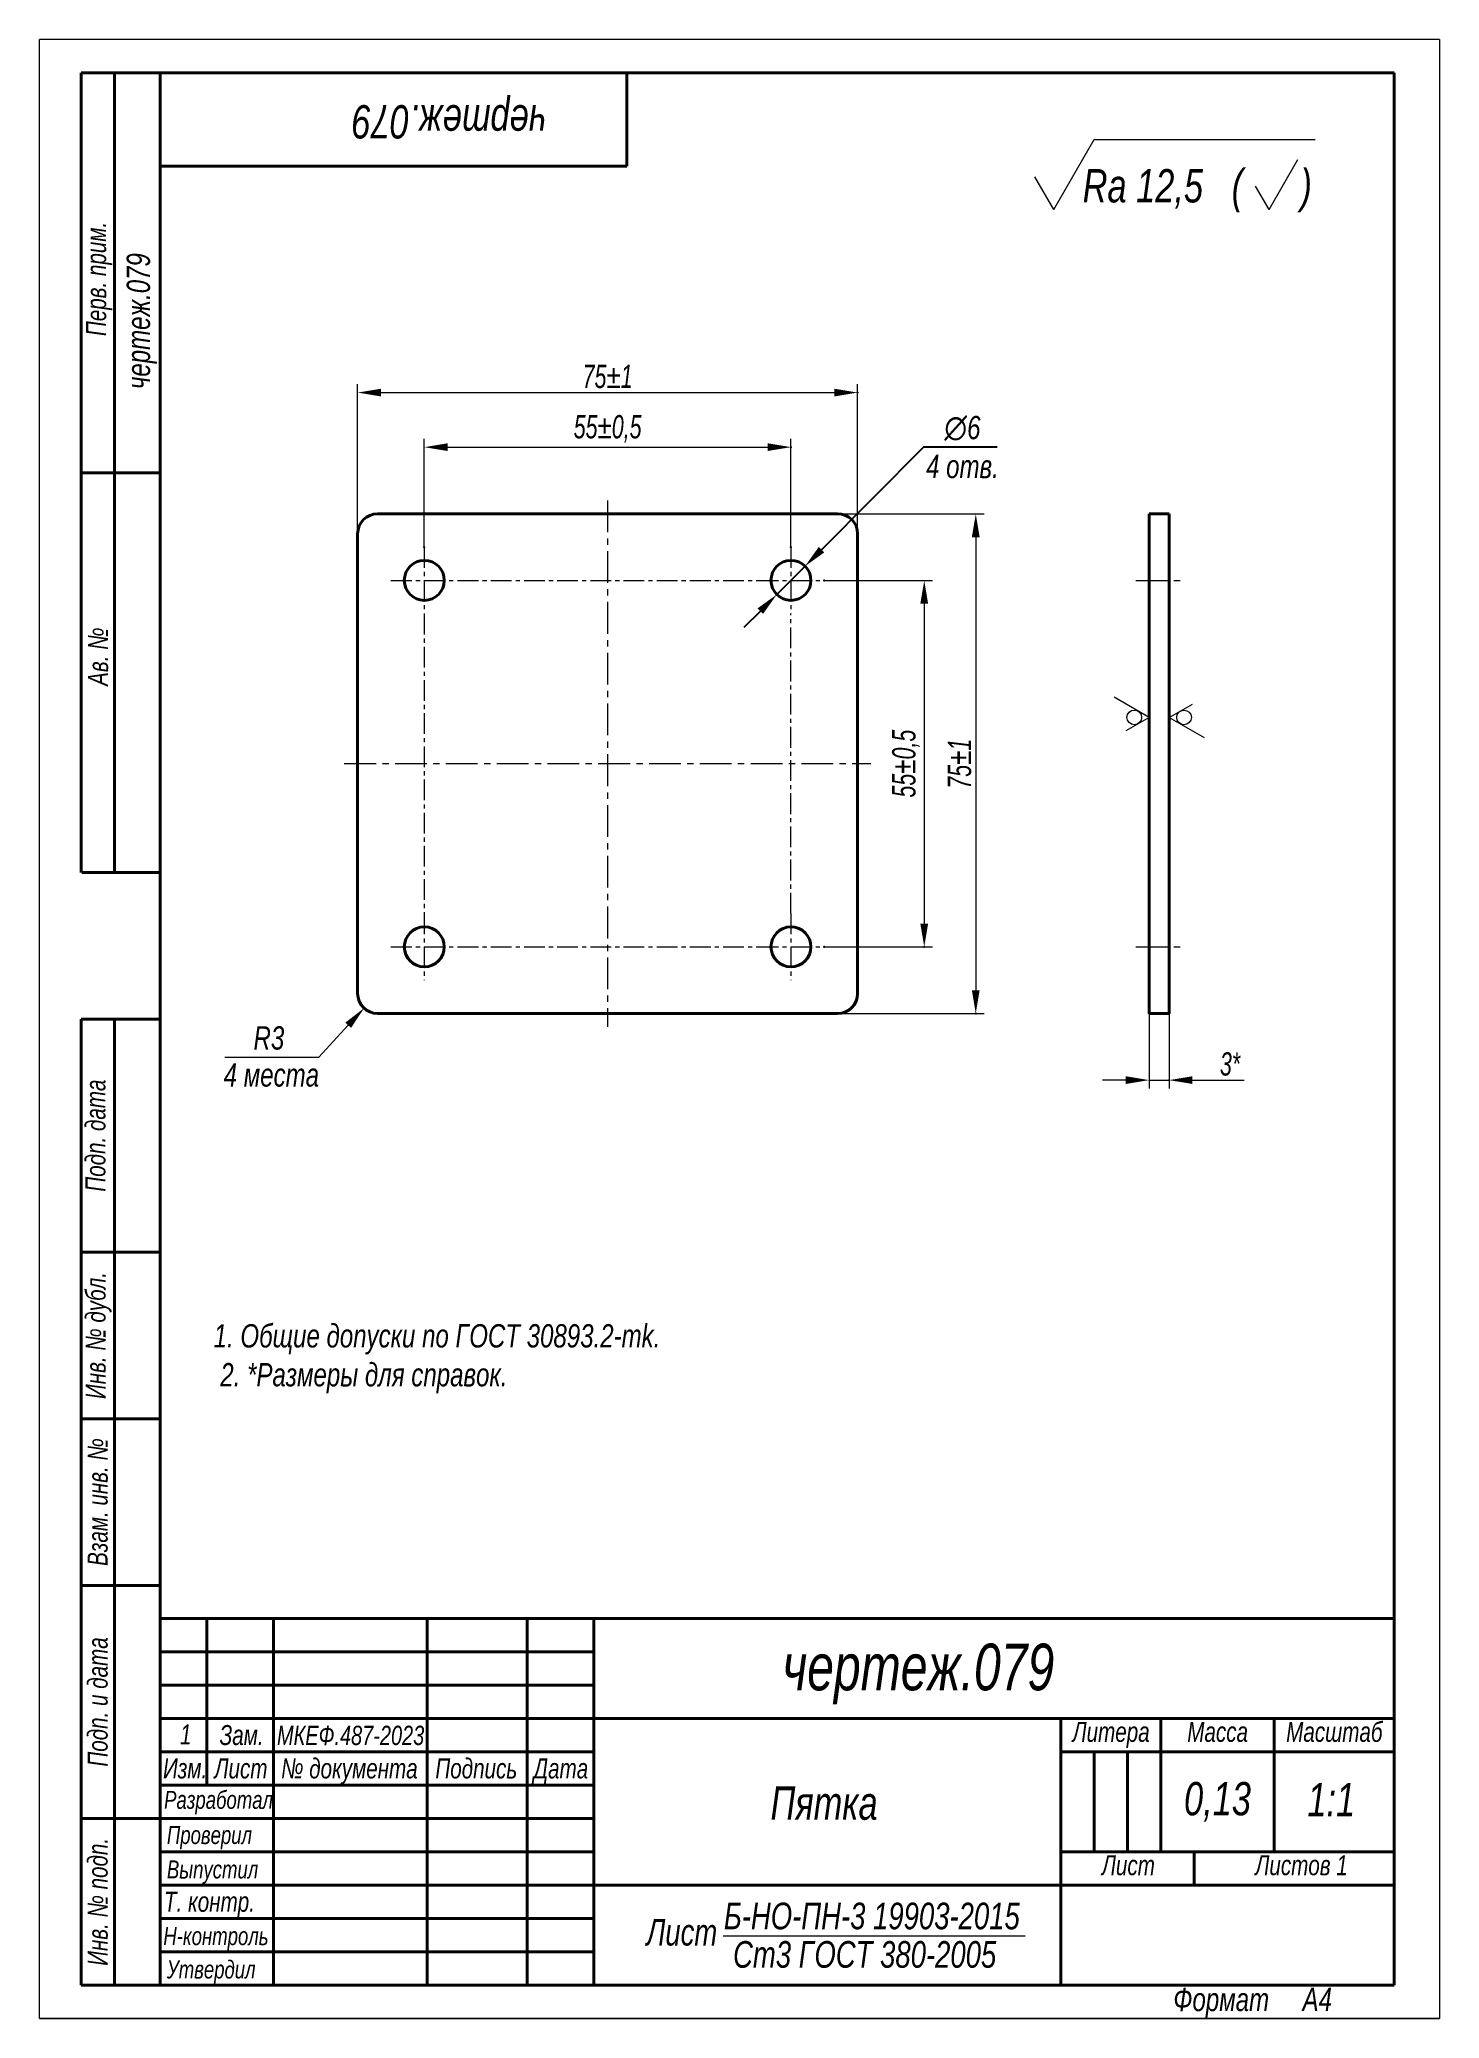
# Model space of a CAD drawing. Header units: millimetres. Extents: x 1799 to 10027, y -847 to 1986.
# Drawn here: x 9816.8 to 10026.8, y -847.5 to -550.5 of the extents above; entities outside this region: 1.
import ezdxf

# ---------------------------------------------------------------- set-up
doc = ezdxf.new("R2010")
doc.units = ezdxf.units.MM
doc.linetypes.add('LT_03', pattern=[10.16, 6.35, -1.27, 1.27, -1.27])
doc.layers.add('Layer_01', color=7, linetype='Continuous', plot=False)
for name, color, linetype, lineweight in [('Layer_02', 160, 'Continuous', 40), ('Layer_03', 212, 'Continuous', 20), ('Layer_05', 7, 'Continuous', 15), ('Layer_07', 4, 'Continuous', 40), ('Layer_08', 7, 'Continuous', 20), ('Layer_12', 30, 'LT_03', 20), ('Layer_25', 5, 'Continuous', 18)]:
    doc.layers.add(name, color=color, linetype=linetype, lineweight=lineweight)
doc.styles.add('Style_01', font='ARIALNI.TTF', dxfattribs={"width": 0.9, "height": 3.5})
doc.styles.add('Style_02', font='ARIALNI.TTF', dxfattribs={"width": 0.8})
doc.dimstyles.new('DimStyle_03', dxfattribs={"dimtxt": 3.5, "dimasz": 3.5, "dimexe": 1.25, "dimexo": 0, "dimtad": 1, "dimdec": 1, "dimtxsty": 'Style_02', "dimcen": 2.5, "dimclrd": 256, "dimclre": 256, "dimclrt": 256, "dimazin": 3, "dimtfac": 1, "dimtdec": 1, "dimtmove": 0, "dimatfit": 3, "dimlwd": -1, "dimlwe": -1})
doc.dimstyles.new('DimStyle_06', dxfattribs={"dimtxt": 3.5, "dimasz": 3.5, "dimexe": 1.25, "dimexo": 0, "dimtad": 1, "dimdec": 1, "dimtxsty": 'Style_01', "dimcen": 0, "dimazin": 3, "dimtfac": 1, "dimtdec": 1, "dimtmove": 0, "dimatfit": 3})

# ---------------------------------------------------------------- blocks, each defined once
blk = doc.blocks.new('*D69')
at = {"layer": 'Layer_01', "color": 0, "transparency": 16777216}
for p in [(9983.26, -696.65), (9986.26, -696.65), (9986.26, -706.65)]:
    blk.add_point(p, dxfattribs=at)
at = {"layer": 'Layer_08', "transparency": 16777216}
for p, q in [((9983.26, -696.65), (9983.26, -707.9)), ((9986.26, -696.65), (9986.26, -707.9)), ((9979.76, -706.65), (9976.26, -706.65)), ((9983.26, -706.65), (9986.26, -706.65)), ((9989.76, -706.65), (9997.52, -706.65))]:
    blk.add_line(p, q, dxfattribs=at)
for points in [[(9979.76, -706.07), (9979.76, -707.23), (9983.26, -706.65)], [(9989.76, -706.07), (9989.76, -707.23), (9986.26, -706.65)]]:
    blk.add_solid(points, dxfattribs=at)
at = {"layer": 'Layer_08', "transparency": 16777216, "insert": (9995.39, -704.24), "char_height": 3.5, "attachment_point": 5, "style": 'Style_02'}
blk.add_mtext('3*', dxfattribs=at)
blk = doc.blocks.new('*D70')
at = {"layer": 'Layer_01', "color": 0, "transparency": 16777216}
for p in [(9939.52, -603.46), (9864.52, -624.65), (9939.52, -624.65)]:
    blk.add_point(p, dxfattribs=at)
at = {"layer": 'Layer_08', "transparency": 16777216}
for p, q in [((9864.52, -624.65), (9864.52, -602.21)), ((9939.52, -624.65), (9939.52, -602.21)), ((9868.02, -603.46), (9936.02, -603.46))]:
    blk.add_line(p, q, dxfattribs=at)
for points in [[(9868.02, -602.88), (9868.02, -604.04), (9864.52, -603.46)], [(9936.02, -602.88), (9936.02, -604.04), (9939.52, -603.46)]]:
    blk.add_solid(points, dxfattribs=at)
at = {"layer": 'Layer_08', "transparency": 16777216, "insert": (9902.02, -601.05), "char_height": 3.5, "attachment_point": 5, "style": 'Style_02'}
blk.add_mtext('75±1', dxfattribs=at)
blk = doc.blocks.new('*D71')
at = {"layer": 'Layer_01', "color": 0, "ltscale": 0.49, "transparency": 16777216}
for p in [(9929.52, -611.65), (9874.52, -626.65), (9929.52, -626.65)]:
    blk.add_point(p, dxfattribs=at)
at = {"layer": 'Layer_08', "ltscale": 0.49, "transparency": 16777216}
for p, q in [((9874.52, -626.65), (9874.52, -610.4)), ((9878.02, -611.65), (9926.02, -611.65)), ((9929.52, -626.65), (9929.52, -610.4))]:
    blk.add_line(p, q, dxfattribs=at)
for points in [[(9878.02, -611.07), (9878.02, -612.23), (9874.52, -611.65)], [(9926.02, -611.07), (9926.02, -612.23), (9929.52, -611.65)]]:
    blk.add_solid(points, dxfattribs=at)
at = {"layer": 'Layer_08', "ltscale": 0.49, "transparency": 16777216, "insert": (9902.02, -608.91), "char_height": 3.5, "attachment_point": 5, "style": 'Style_02'}
blk.add_mtext('55±0,5', dxfattribs=at)
blk = doc.blocks.new('*D72')
at = {"layer": 'Layer_01', "color": 0, "ltscale": 0.49, "transparency": 16777216}
for p in [(9934.52, -631.65), (9934.52, -686.65), (9949.52, -686.65)]:
    blk.add_point(p, dxfattribs=at)
at = {"layer": 'Layer_08', "ltscale": 0.49, "transparency": 16777216}
for p, q in [((9934.52, -631.65), (9950.77, -631.65)), ((9949.52, -635.15), (9949.52, -683.15)), ((9934.52, -686.65), (9950.77, -686.65))]:
    blk.add_line(p, q, dxfattribs=at)
for points in [[(9948.93, -635.15), (9950.1, -635.15), (9949.52, -631.65)], [(9948.93, -683.15), (9950.1, -683.15), (9949.52, -686.65)]]:
    blk.add_solid(points, dxfattribs=at)
at = {"layer": 'Layer_08', "ltscale": 0.49, "transparency": 16777216, "insert": (9946.78, -659.15), "char_height": 3.5, "attachment_point": 5, "rotation": 90, "style": 'Style_02'}
blk.add_mtext('55±0,5', dxfattribs=at)
blk = doc.blocks.new('*D73')
at = {"layer": 'Layer_01', "color": 0, "transparency": 16777216}
for p in [(9936.85, -621.67), (9936.85, -696.65), (9957.25, -696.65)]:
    blk.add_point(p, dxfattribs=at)
at = {"layer": 'Layer_08', "transparency": 16777216}
for p, q in [((9936.85, -621.67), (9958.5, -621.67)), ((9957.25, -625.17), (9957.25, -693.15)), ((9936.85, -696.65), (9958.5, -696.65))]:
    blk.add_line(p, q, dxfattribs=at)
for points in [[(9956.66, -625.17), (9957.83, -625.17), (9957.25, -621.67)], [(9956.66, -693.15), (9957.83, -693.15), (9957.25, -696.65)]]:
    blk.add_solid(points, dxfattribs=at)
at = {"layer": 'Layer_08', "transparency": 16777216, "insert": (9954.83, -659.16), "char_height": 3.5, "attachment_point": 5, "rotation": 90, "style": 'Style_02'}
blk.add_mtext('75±1', dxfattribs=at)
blk = doc.blocks.new('*D74')
at = {"layer": 'Layer_01', "color": 0, "transparency": 16777216}
for p in [(9931.63, -629.52), (9927.4, -633.77)]:
    blk.add_point(p, dxfattribs=at)
at = {"layer": 'Layer_08', "color": 0, "lineweight": -2, "transparency": 16777216}
for p, q in [((9949.43, -611.65), (9934.1, -627.04)), ((9960.44, -611.65), (9949.43, -611.65)), ((9927.4, -633.77), (9931.63, -629.52)), ((9924.93, -636.26), (9922.46, -638.74))]:
    blk.add_line(p, q, dxfattribs=at)
at = {"layer": 'Layer_08', "color": 0, "transparency": 16777216}
for points in [[(9933.69, -626.63), (9934.52, -627.45), (9931.63, -629.52)], [(9924.52, -635.84), (9925.34, -636.67), (9927.4, -633.77)]]:
    blk.add_solid(points, dxfattribs=at)
at = {"layer": 'Layer_08', "color": 0, "transparency": 16777216, "insert": (9955.25, -611.65), "char_height": 3.5, "attachment_point": 5, "style": 'Style_01'}
blk.add_mtext('\\A1;∅6\\P4 отв.', dxfattribs=at)

msp = doc.modelspace()

# ---------------------------------------------------------------- hatches: boundary and pattern name
at = {"layer": 'Layer_03'}
h = msp.add_hatch(dxfattribs=at)
h.set_pattern_fill('ANSI31', color=256, scale=100, style=0)
edge = h.paths.add_edge_path()
edge.add_spline(control_points=[(1798.76, 1984.68), (1798.86, 1984.72), (1799, 1984.78), (1799.92, 1985.15), (1800.61, 1985.41), (1802.07, 1985.84), (1802.9, 1986.05), (1803.81, 1986.21)], knot_values=[0, 0, 0, 0, 0.343481, 0.343481, 0.686961, 0.686961, 0.978723, 0.978723, 0.978723, 0.978723], degree=3, periodic=0)
edge.add_line((1803.81, 1986.21), (1803.81, 1967.29))
edge.add_line((1803.81, 1967.29), (1800.81, 1964.29))
edge.add_line((1800.81, 1964.29), (1798.76, 1964.29))
edge.add_line((1798.76, 1964.29), (1798.76, 1984.68))
edge = h.paths.add_edge_path()
edge.add_spline(control_points=[(1816.64, 1984.68), (1816.68, 1984.66), (1816.74, 1984.63), (1816.96, 1984.53), (1817.15, 1984.45), (1817.36, 1984.35)], knot_values=[0.049236, 0.049236, 0.049236, 0.049236, 0.115573, 0.115573, 0.213708, 0.213708, 0.213708, 0.213708], degree=3, periodic=0)
edge.add_line((1817.36, 1984.35), (1817.36, 1964.29))
edge.add_line((1817.36, 1964.29), (1814.71, 1964.29))
edge.add_line((1814.71, 1964.29), (1811.71, 1967.29))
edge.add_line((1811.71, 1967.29), (1811.71, 1986.19))
edge.add_spline(control_points=[(1811.71, 1986.19), (1812.63, 1986.02), (1813.46, 1985.81), (1814.92, 1985.36), (1815.61, 1985.1), (1816.33, 1984.81), (1816.53, 1984.73), (1816.64, 1984.68)], knot_values=[1.76733, 1.76733, 1.76733, 1.76733, 2.059553, 2.059553, 2.403093, 2.403093, 2.598976, 2.598976, 2.598976, 2.598976], degree=3, periodic=0)

# ---------------------------------------------------------------- linework, layer by layer
at = {"layer": 'Layer_02', "linetype": 'Continuous'}
for p, q in [((9823.03, -555.48), (9835.03, -555.48)), ((9823.03, -675.48), (9823.03, -555.48)), ((9828.03, -675.48), (9828.03, -555.48)), ((10020.03, -555.48), (9834.9, -555.48)), ((9834.9, -787.44), (9834.9, -555.48)), ((9835.03, -555.48), (10020.03, -555.48)), ((9904.9, -555.48), (9904.9, -569.48)), ((10020.03, -555.48), (10020.03, -842.48)), ((9834.9, -569.48), (9904.9, -569.48)), ((9823.15, -615.48), (9835.03, -615.48)), ((9823.15, -675.48), (9835.03, -675.48)), ((9823.03, -842.48), (9823.03, -697.48)), ((9823.03, -697.48), (9834.9, -697.48)), ((9828.03, -842.48), (9828.03, -697.48)), ((9823.03, -732.48), (9834.9, -732.48)), ((9823.03, -757.48), (9834.9, -757.48)), ((9823.03, -782.48), (9834.9, -782.48)), ((9834.9, -792.44), (9899.95, -792.44)), ((9834.9, -797.45), (9899.95, -797.45)), ((9834.9, -802.45), (9899.95, -802.45)), ((9975, -807.45), (9975, -822.46)), ((9980, -807.45), (9980, -822.46)), ((9823.03, -817.48), (9835.03, -817.48)), ((9834.9, -817.46), (9899.95, -817.46)), ((9834.9, -822.46), (9899.95, -822.46)), ((9834.9, -827.47), (9899.95, -827.47)), ((9834.9, -832.47), (9899.95, -832.47)), ((9834.9, -837.47), (9899.95, -837.47)), ((9823.03, -842.48), (9835.03, -842.48)), ((10020.03, -842.48), (9835.03, -842.48))]:
    msp.add_line(p, q, dxfattribs=at)
for points in [[(10020.03, -787.44), (9834.9, -787.44), (9834.9, -842.48)], [(9841.91, -787.44), (9841.91, -812.46)], [(9851.91, -787.44), (9851.91, -842.48)], [(9874.93, -787.44), (9874.93, -842.48)], [(9889.94, -787.44), (9889.94, -842.48)], [(9899.95, -787.44), (9899.95, -842.48)], [(10020.03, -802.45), (9899.95, -802.45)], [(10020.03, -802.45), (9899.95, -802.45)], [(9969.99, -802.45), (9969.99, -842.48)], [(9985, -802.45), (9985, -822.46)], [(10002.01, -802.45), (10002.01, -822.46)], [(10002.01, -802.45), (10002.01, -822.46)], [(9834.9, -807.45), (9899.95, -807.45)], [(9969.99, -807.45), (10020.03, -807.45)], [(9834.9, -812.46), (9899.95, -812.46)], [(9969.99, -822.46), (10020.03, -822.46)], [(9990.01, -822.46), (9990.01, -827.47)], [(9899.95, -827.47), (10020.03, -827.47)]]:
    msp.add_lwpolyline(points, dxfattribs=at)
at = {"layer": 'Layer_03', "linetype": 'Continuous'}
for p, q in [((9816.8, -847.48), (9816.8, -550.48)), ((10026.8, -550.48), (9816.8, -550.48)), ((10026.8, -550.48), (10026.8, -847.48)), ((10026.8, -847.48), (9816.8, -847.48)), ((10026.8, -847.48), (9816.8, -847.48)), ((9816.8, -847.48), (10026.8, -847.48)), ((9816.8, -847.48), (10026.8, -847.48)), ((10026.8, -847.48), (9816.8, -847.48))]:
    msp.add_line(p, q, dxfattribs=at)
at = {"layer": 'Layer_03', "lineweight": 13, "ltscale": 0.303109}
msp.add_line((9968.94, -575.98), (9975, -565.48), dxfattribs=at)
at = {"layer": 'Layer_03', "lineweight": 13}
msp.add_line((9975, -565.48), (10008.15, -565.48), dxfattribs=at)
at = {"layer": 'Layer_03', "lineweight": 13, "ltscale": 0.216506}
msp.add_line((10001.25, -575.98), (10005.58, -568.48), dxfattribs=at)
at = {"layer": 'Layer_03', "lineweight": 13, "ltscale": 0.141451}
msp.add_line((9968.94, -575.98), (9966.11, -571.08), dxfattribs=at)
at = {"layer": 'Layer_03', "lineweight": 13, "ltscale": 0.101036}
msp.add_line((10001.25, -575.98), (9999.23, -572.48), dxfattribs=at)
at = {"layer": 'Layer_05', "linetype": 'Continuous'}
msp.add_line((9919.33, -835.09), (9964.64, -835.09), dxfattribs=at)
at = {"layer": 'Layer_07', "linetype": 'Continuous'}
for p, q in [((9936.52, -621.65), (9867.52, -621.65)), ((9983.26, -621.65), (9986.26, -621.65)), ((9983.26, -624.65), (9983.26, -621.65)), ((9986.26, -621.65), (9986.26, -624.65)), ((9864.52, -624.65), (9864.52, -693.65)), ((9939.52, -693.65), (9939.52, -624.65)), ((9983.26, -693.65), (9983.26, -624.65)), ((9986.26, -693.65), (9986.26, -624.65)), ((9983.26, -696.65), (9983.26, -693.65)), ((9986.26, -693.65), (9986.26, -696.65)), ((9867.52, -696.65), (9936.52, -696.65)), ((9986.26, -696.65), (9983.26, -696.65))]:
    msp.add_line(p, q, dxfattribs=at)
for centre in [(9874.52, -631.65), (9929.52, -631.65), (9874.52, -686.65), (9929.52, -686.65)]:
    msp.add_circle(centre, 3, dxfattribs=at)
for centre, start, end in [((9867.52, -624.65), 90, 180), ((9936.52, -624.65), 0, 90), ((9867.52, -693.65), 180, 270), ((9936.52, -693.65), 270, 0)]:
    msp.add_arc(centre, 3, start, end, dxfattribs=at)
at = {"layer": 'Layer_08'}
for p, q in [((9983.26, -652.22), (9978.01, -649.18)), ((9986.26, -652.22), (9989.76, -650.2)), ((9983.26, -652.22), (9979.76, -654.24)), ((9986.26, -652.22), (9991.51, -655.25)), ((9858.68, -703.19), (9863.1, -698.42)), ((9844.57, -703.19), (9858.68, -703.19))]:
    msp.add_line(p, q, dxfattribs=at)
for centre in [(9981.03, -652.21), (9988.49, -652.22)]:
    msp.add_circle(centre, 1.1, dxfattribs=at)
msp.add_solid([(9862.67, -698.02), (9863.53, -698.81), (9865.48, -695.85)], dxfattribs=at)
at = {"layer": 'Layer_12', "ltscale": 0.75}
for p, q in [((9902.02, -619.65), (9902.02, -698.65)), ((9981.26, -631.65), (9988.26, -631.65)), ((9862.52, -659.15), (9941.52, -659.15)), ((9981.26, -686.65), (9988.26, -686.65))]:
    msp.add_line(p, q, dxfattribs=at)
at = {"layer": 'Layer_12', "ltscale": 0.49}
for p, q in [((9874.52, -626.65), (9874.52, -636.65)), ((9929.52, -626.65), (9929.52, -636.65)), ((9869.52, -631.65), (9879.52, -631.65)), ((9879.52, -631.65), (9924.52, -631.65)), ((9924.52, -631.65), (9934.52, -631.65)), ((9874.52, -636.65), (9874.52, -681.65)), ((9929.52, -681.65), (9929.52, -636.65)), ((9874.52, -681.65), (9874.52, -691.65)), ((9929.52, -681.65), (9929.52, -691.65)), ((9869.52, -686.65), (9879.52, -686.65)), ((9879.52, -686.65), (9924.52, -686.65)), ((9924.52, -686.65), (9934.52, -686.65))]:
    msp.add_line(p, q, dxfattribs=at)

# ---------------------------------------------------------------- texts
at = {"layer": 'Layer_05', "linetype": 'Continuous', "style": 'Style_01', "width": 0.9}
for height, rotation, p in [(5, 180, (9892.85, -560.32)), (3.5, 90, (9833.37, -602.93))]:
    msp.add_text('чертеж.079', height=height, rotation=rotation, dxfattribs=at).set_placement(p)
for s, height, p in [('Rа 12,5   (      )', 5, (9973.29, -574.92)), ('чертеж.079', 7, (9928.23, -798.23)), ('Зам.', 3, (9843.81, -806.45)), ('МКЕФ.487-2023', 2.9, (9852.42, -806.45)), ('Литера', 3, (9971.76, -805.97)), ('Масса', 3, (9988.98, -805.97)), ('Масштаб', 3, (10003.82, -805.97)), ('Изм.', 3, (9835.32, -811.46)), ('Лист', 3, (9843.03, -811.46)), ('№ документа', 2.9999, (9853.04, -811.46)), ('Подпись', 3, (9876.18, -811.46)), ('Дата', 3, (9890.91, -811.46)), ('Разработал', 2.7, (9835.48, -816.02)), ('Пятка', 5, (9926.46, -817.66)), ('1:1', 5, (10007, -817.14)), ('Проверил', 2.7, (9835.9, -821.3)), ('Выпустил', 2.7, (9835.9, -826.47)), ('Лист ', 3, (9976.16, -825.98)), ('Листов 1', 3, (9999.18, -825.98)), ('Б-НО-ПН-3 19903-2015', 4, (9919.46, -834.1)), ('Н-контроль', 2.7, (9835.37, -836.47)), ('Лист', 4, (9907.85, -836.54)), ('Ст3 ГОСТ 380-2005', 4, (9920.84, -839.87)), ('Утвердил', 2.7, (9835.9, -841.48)), ('Формат     А', 3.5, (9986.89, -846.38)), ('4', 3.5, (10008.68, -846.38))]:
    msp.add_text(s, height=height, dxfattribs=at).set_placement(p)
at = {"layer": 'Layer_05', "style": 'Style_01', "width": 0.9}
for s, p in [('Перв. прим.', (9826.79, -594.98)), ('Ав. №', (9827.06, -647.47))]:
    msp.add_text(s, height=3, rotation=90, dxfattribs=at).set_placement(p)
at = {"layer": 'Layer_05', "char_height": 3, "width": 25, "attachment_point": 5, "rotation": 90, "style": 'Style_01'}
for s, insert in [('Подп. дата', (9825.2, -714.98)), ('Инв. № дубл.', (9825.65, -744.98)), ('Взам. инв. №', (9825.53, -769.98)), ('Подп. и дата', (9825.53, -799.98)), ('Инв. № подп.', (9825.53, -829.98))]:
    msp.add_mtext(s, dxfattribs=dict(at, insert=insert))
at = {"layer": 'Layer_05', "insert": (9841.91, -743.28), "char_height": 3.5, "width": 178.3779, "attachment_point": 1, "style": 'Style_01'}
msp.add_mtext(' 1. Общие допуски по ГОСТ 30893.2-mk. \\P  2. *Размеры для справок.', dxfattribs=at)
at = {"layer": 'Layer_05', "linetype": 'Continuous', "insert": (9837.87, -803.36), "char_height": 3, "attachment_point": 1, "style": 'Style_01'}
msp.add_mtext_dynamic_manual_height_columns('1', width=7.0046, gutter_width=12.5, heights=[0], dxfattribs=at)
at = {"layer": 'Layer_05', "linetype": 'Continuous', "insert": (9993.51, -814.96), "char_height": 5, "width": 17.0113, "attachment_point": 5, "style": 'Style_01'}
msp.add_mtext('0,13', dxfattribs=at)
at = {"layer": 'Layer_08', "style": 'Style_01', "width": 0.9}
for s, p in [('R3', (9848.9, -702.07)), ('4 ', (9844.42, -707.62)), ('места', (9847.43, -707.62))]:
    msp.add_text(s, height=3.5, dxfattribs=at).set_placement(p)
at = {"layer": 'Layer_25', "color": 0, "linetype": 'Continuous', "style": 'Style_01', "width": 0.9}
msp.add_text('Т. контр.', height=3, dxfattribs=at).set_placement((9835.46, -831.47))

# ---------------------------------------------------------------- dimensions: what is measured, and where the dimension line sits
at = {"layer": 'Layer_08'}
dim = msp.add_linear_dim(base=(9939.52, -603.46), p1=(9864.52, -624.65), p2=(9939.52, -624.65), dimstyle='DimStyle_03', override={"dimtol": 1, "dimtp": 1, "dimtm": 1}, dxfattribs=at)
dim.commit()
dim.dimension.update_dxf_attribs({"geometry": '*D70', "text_midpoint": (9902.02, -601.05)})
dim = msp.add_diameter_dim_2p(p1=(9927.4, -633.77), p2=(9931.63, -629.52), text='<>\\X4 отв.', dimstyle='DimStyle_06', dxfattribs=at)
dim.commit()
dim.dimension.update_dxf_attribs({"geometry": '*D74', "text_midpoint": (9955.25, -611.65), "dimtype": 163})
at = {"layer": 'Layer_08', "ltscale": 0.49}
dim = msp.add_linear_dim(base=(9929.52, -611.65), p1=(9874.52, -626.65), p2=(9929.52, -626.65), dimstyle='DimStyle_03', override={"dimtol": 1, "dimtp": 0.5, "dimtm": 0.5}, dxfattribs=at)
dim.commit()
dim.dimension.update_dxf_attribs({"geometry": '*D71', "text_midpoint": (9902.02, -608.91)})
at = {"layer": 'Layer_08'}
dim = msp.add_linear_dim(base=(9957.25, -696.65), p1=(9936.85, -621.67), p2=(9936.85, -696.65), angle=90, dimstyle='DimStyle_03', override={"dimgap": 0.625, "dimtol": 1, "dimlim": 0, "dimtp": 1, "dimtm": 1}, dxfattribs=at)
dim.commit()
dim.dimension.update_dxf_attribs({"geometry": '*D73', "text_midpoint": (9954.83, -659.16)})
at = {"layer": 'Layer_08', "ltscale": 0.49}
dim = msp.add_linear_dim(base=(9949.52, -686.65), p1=(9934.52, -631.65), p2=(9934.52, -686.65), angle=90, dimstyle='DimStyle_03', override={"dimgap": 0.625, "dimtol": 1, "dimlim": 0, "dimtp": 0.5, "dimtm": 0.5}, dxfattribs=at)
dim.commit()
dim.dimension.update_dxf_attribs({"geometry": '*D72', "text_midpoint": (9946.78, -659.15)})
at = {"layer": 'Layer_08'}
dim = msp.add_linear_dim(base=(9986.26, -706.65), p1=(9983.26, -696.65), p2=(9986.26, -696.65), text='<>*', dimstyle='DimStyle_03', dxfattribs=at)
dim.commit()
dim.dimension.update_dxf_attribs({"geometry": '*D69', "text_midpoint": (9995.39, -706.65), "dimtype": 160})

doc.saveas('drawing.dxf')
